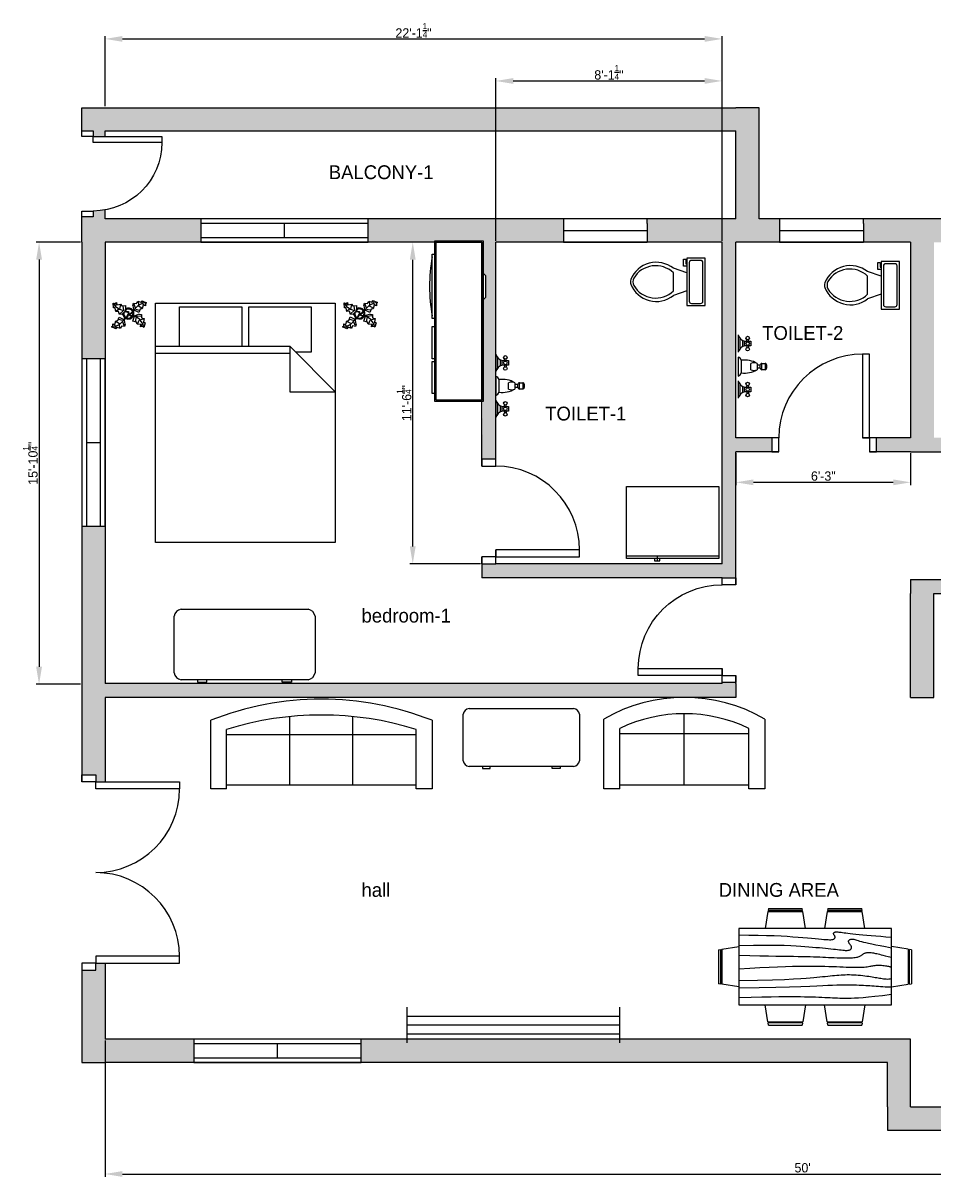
# Model space of a CAD drawing. Header units: feet. Extents: x 2469 to 3257, y 2049 to 2546.
# Drawn here: x 2468.7 to 2860.4, y 2049.4 to 2545.8 of the extents above; entities that cross this region are included whole.
import ezdxf

# ---------------------------------------------------------------- set-up
doc = ezdxf.new("R2010")
doc.units = ezdxf.units.FT
for name, color, linetype in [('BLOCK', 130, 'Continuous'), ('DOOR', 100, 'Continuous'), ('HATCHES', 165, 'Continuous'), ('TEXT', 51, 'Continuous'), ('WINDOW', 10, 'Continuous')]:
    doc.layers.add(name, color=color, linetype=linetype)
doc.styles.get("Standard").update_dxf_attribs({"font": 'bgothm.ttf'})
doc.dimstyles.new('meow', dxfattribs={"dimtxt": 4, "dimasz": 7.5, "dimexe": 1.25, "dimexo": 0.625, "dimtad": 1, "dimlunit": 4, "dimtxsty": 'Standard', "dimcen": 3.75, "dimadec": 0, "dimazin": 0, "dimtfac": 0.65, "dimtmove": 0, "dimatfit": 3, "dimfxl": 1, "dimarcsym": 0})

# ---------------------------------------------------------------- blocks, each defined once
blk = doc.blocks.new('door1')
at = {"layer": 'DOOR'}
for points in [[(-6, 6), (-3, 6), (-3, 42), (-6, 42)], [(-45, 0), (-42, 0), (-42, 6), (-45, 6)], [(-3, 0), (0, 0), (0, 6), (-3, 6)]]:
    blk.add_lwpolyline(points, close=True, dxfattribs=at)
blk.add_arc((-6, 6), 36, 90, 180, dxfattribs=at)
blk = doc.blocks.new('door2')
at = {"layer": 'DOOR'}
for points in [[(-78, 6), (-81, 6), (-81, 42), (-78, 42)], [(-6, 6), (-3, 6), (-3, 42), (-6, 42)], [(-81, 0), (-84, 0), (-84, 6), (-81, 6)], [(-3, 0), (0, 0), (0, 6), (-3, 6)]]:
    blk.add_lwpolyline(points, close=True, dxfattribs=at)
for centre, start, end in [((-78, 6), 0, 90), ((-6, 6), 90, 180)]:
    blk.add_arc(centre, 36, start, end, dxfattribs=at)
blk = doc.blocks.new('window2')
at = {"layer": 'WINDOW'}
for p, q in [((0, 10), (-72, 10)), ((-72, 10), (-72, 0)), ((0, 0), (0, 10)), ((0, 8), (-72, 8)), ((-36, 2), (-36, 8)), ((-72, 2), (0, 2)), ((-72, 0), (0, 0))]:
    blk.add_line(p, q, dxfattribs=at)
blk = doc.blocks.new('Sofa - Roundback Loveseat 5 ft.')
at = {"linetype": 'Continuous'}
for p, q in [((0, -32.44198), (0, -5.99998)), ((-24, -33.99998), (-24, -11.46958)), ((24.00004, -33.99998), (24.00004, -11.46958)), ((-23.9998, -13.38178), (23.99986, -13.38178)), ((-24, -32.44198), (24.00004, -32.44198))]:
    blk.add_line(p, q, dxfattribs=at)
for points in [[(-24, -33.99998), (-30, -33.99998), (-30, -7.99998)], [(30.00004, -7.99998), (30.00004, -33.99998), (24.00004, -33.99998)]]:
    blk.add_lwpolyline(points, dxfattribs=at)
for centre, radius, start, end in [((0, -60.24998), 60.24998, 60.13715, 119.8628), ((0, -61.38438), 55.38444, 64.32083, 115.6792)]:
    blk.add_arc(centre, radius, start, end, dxfattribs=at)
blk = doc.blocks.new('Sofa - Roundback 7 ft.')
at = {"linetype": 'Continuous'}
for p, q in [((-12.00002, -32.4421), (-12.00003, -6.5971)), ((11.99997, -32.4421), (11.99998, -6.5971)), ((-36.000027, -34), (-36.000027, -11.4696)), ((35.99998, -34), (35.99998, -11.4696)), ((-35.999844, -13.3819), (35.9998, -13.3819)), ((-36.000027, -32.4421), (35.99998, -32.4421))]:
    blk.add_line(p, q, dxfattribs=at)
for points in [[(-36.000027, -34), (-42.000027, -34), (-42.000027, -8)], [(41.99998, -8), (41.99998, -34), (35.99998, -34)]]:
    blk.add_lwpolyline(points, dxfattribs=at)
for centre, radius, start, end in [((0, -114.25), 114.25, 68.43141, 111.5686), ((-0.00001, -127.1968), 121.1968, 72.72033, 107.2797)]:
    blk.add_arc(centre, radius, start, end, dxfattribs=at)
blk = doc.blocks.new('Bed - Queen')
at = {"linetype": 'Continuous'}
for p, q in [((0, -80.00003), (0, 0)), ((0, 0), (59.99999, 0)), ((59.99999, 0), (59.99999, -80.00003)), ((7.99999, -1.2), (28.79998, -1.2)), ((7.99999, -14.4), (7.99999, -1.2)), ((28.79998, -1.2), (28.79998, -14.4)), ((31.19999, -1.2), (51.99999, -1.2)), ((31.19999, -14.4), (31.19999, -1.2)), ((51.99999, -1.2), (51.99999, -16.4)), ((0, -14.4), (44.8, -14.4)), ((59.99999, -29.6), (44.8, -14.4)), ((44.8, -14.4), (44.8, -29.6)), ((44.8, -16.8), (0, -16.8)), ((51.99999, -16.4), (46.79936, -16.4)), ((44.8, -29.6), (59.99999, -29.6)), ((59.99999, -80.00003), (0, -80.00003))]:
    blk.add_line(p, q, dxfattribs=at)
blk = doc.blocks.new('Toilet - top')
for p, q in [((9.5, -6), (9.5, -2)), ((-10, -8.5), (-8, -8.5)), ((-10, -9.5), (-10, -8.5)), ((-7, -9.5), (-10, -9.5)), ((-8, -8.5), (-8, -8)), ((-7, -8), (-7, -9.5)), ((-4, -8), (-6, -14)), ((4, -8), (6, -14)), ((4, -14), (-4, -14))]:
    blk.add_line(p, q)
blk.add_lwpolyline([(10.5, -8), (10.5, 0), (-10.5, 0), (-10.5, -8)], close=True)
for points in [[(-9.5, -2), (-9.5, -6)], [(8.5, -1), (-8.5, -1)], [(-8.5, -7), (8.5, -7)]]:
    blk.add_lwpolyline(points)
for centre, radius, start, end in [((-8.62, -1.88), 0.884, 81.8699, 188.1301), ((8.62, -1.88), 0.884, 351.8699, 98.1301), ((-8.62, -6.12), 0.884, 171.8699, 278.1301), ((8.62, -6.12), 0.884, 261.8699, 8.1301), ((3.52, -21.58), 12.17, 141.4691, 247.9714), ((4.2, -21.82), 11.33, 136.3677, 238.9468), ((-3.52, -21.58), 12.17, 292.0284, 38.5307), ((-4.2, -21.82), 11.33, 301.053, 43.6321), ((0, -27.88), 4, 245.7318, 294.2682), ((0, -29), 4, 254.8605, 285.1395)]:
    blk.add_arc(centre, radius, start, end)
blk = doc.blocks.new('Desk - 30 x 60 in.')
at = {"linetype": 'Continuous'}
for p, q in [((-26.999995, 0), (26.999995, 0)), ((-29.999995, -27), (-29.999995, -3)), ((29.999995, -3), (29.999995, -27)), ((26.999995, -30), (-26.999995, -30)), ((-20.000005, -30), (-20.000005, -31)), ((-20.000005, -31), (-16.000005, -31)), ((-16.000005, -31), (-16.000005, -30)), ((15.999995, -31), (15.999995, -30)), ((19.999995, -31), (15.999995, -31)), ((19.999995, -30), (19.999995, -31))]:
    blk.add_line(p, q, dxfattribs=at)
for centre, start, end in [((-26.499995, -3.5), 98.1301, 171.8699), ((26.499995, -3.5), 8.130102, 81.8699), ((-26.499995, -26.5), 188.1301, 261.8699), ((26.499995, -26.5), 278.1301, 351.8699)]:
    blk.add_arc(centre, 3.535534, start, end, dxfattribs=at)
blk = doc.blocks.new('Faucet - Bathroom front')
for p, q in [((-0.5, 4.25), (0.5, 4.25)), ((0.5, 3.75), (-0.5, 3.75)), ((-0.5, 3), (0.5, 3)), ((0.5, 2), (-0.5, 2)), ((-0.25, 3), (-0.25, 3.5)), ((0.25, 3.5), (0.25, 3)), ((-5, 0), (-2.25, 0)), ((-4.5087, 0.25), (-2.7408, 0.25)), ((-4, 1.625), (-4.25, 1.625)), ((-4, 1.375), (-4.25, 1.375)), ((-3.1442, 0.75), (-4.0979, 0.75)), ((-3.25, 1.625), (-3, 1.625)), ((-3.25, 1.375), (-3, 1.375)), ((-1.5, 0), (1.5, 0)), ((-1, 0.5), (1, 0.5)), ((2.25, 0), (5, 0)), ((2.7413, 0.25), (4.5092, 0.25)), ((3.25, 1.625), (3, 1.625)), ((3.25, 1.375), (3, 1.375)), ((4.1058, 0.75), (3.1521, 0.75)), ((4, 1.625), (4.25, 1.625)), ((4, 1.375), (4.25, 1.375))]:
    blk.add_line(p, q)
for points in [[(-0.5, 3.75), (-0.5, 4.25)], [(-0.25, 4.5), (0.25, 4.5)], [(0.5, 4.25), (0.5, 3.75)], [(0.25, 3.5), (-0.25, 3.5)]]:
    blk.add_lwpolyline(points)
for points in [[(-4, 1), (-4, 2), (-3.25, 2), (-3.25, 1)], [(3.25, 1), (3.25, 2), (4, 2), (4, 1)]]:
    blk.add_lwpolyline(points, close=True)
for centre in [(-4.5, 1.5), (-3.625, 1.5), (-2.75, 1.5), (2.75, 1.5), (3.625, 1.5), (4.5, 1.5)]:
    blk.add_circle(centre, 0.2795)
for centre, radius, start, end in [((-0.2575, 4.2575), 0.2426, 88.22243, 181.7776), ((-0.2575, 3.7425), 0.2426, 178.2224, 271.7776), ((0.2575, 4.2575), 0.2426, 358.2224, 91.77757), ((0.2575, 3.7425), 0.2426, 268.2224, 1.777565), ((3, 1), 4.0311, 150.2551, 187.125), ((0.6413, 2.5), 1.246, 156.3417, 203.6583), ((-3, 1), 4.0311, 352.875, 29.74488), ((-0.6413, 2.5), 1.246, 336.3417, 23.65835), ((-5.375, 1.375), 1.4252, 285.2551, 344.7449), ((-1.875, 1.375), 1.4252, 195.2551, 254.7449), ((-0.7962, -0.2038), 0.7327, 106.1502, 163.8498), ((0.7962, -0.2038), 0.7327, 16.1502, 73.84979), ((1.875, 1.375), 1.4252, 285.2551, 344.7449), ((5.375, 1.375), 1.4252, 195.2551, 254.7449)]:
    blk.add_arc(centre, radius, start, end)
blk = doc.blocks.new('Refrigerator-2 door - 36 in top')
for p, q in [((0, -26.999999), (36, -26.999999)), ((11, -27.999999), (11, -28.999999)), ((11, -28.999999), (13, -28.999999)), ((12, -26.999999), (12, -28.999999)), ((13, -28.999999), (13, -27.999999))]:
    blk.add_line(p, q)
blk.add_lwpolyline([(0, -27.999999), (0, 0), (36, 0), (36, -27.999999)], close=True)
blk = doc.blocks.new('Plant - Rubber or Philodendron')
at = {"linetype": 'Continuous'}
for p, q in [((8.8871, 10.7908), (9.9809, 13.4933)), ((9.9809, 13.4933), (13.3837, 12.301)), ((10.5828, 12.6946), (10.8893, 9.7953)), ((13.3837, 12.301), (14.68, 13.9039)), ((14.5816, 13.2037), (14.3848, 11.8033)), ((14.68, 13.9039), (19.3848, 11.8146)), ((-16.2005, 11.4774), (-13.9899, 8.1064)), ((-16.2005, 11.4774), (-14.8639, 10.7964)), ((-16.0159, 6.3329), (-16.2005, 11.4774)), ((-14.0069, 5.8704), (-16.0159, 6.3329)), ((-15.3434, 6.5514), (-13.9984, 6.9884)), ((-14.8639, 10.7964), (-12.6195, 11.8975)), ((-13.5868, 2.2894), (-14.0069, 5.8704)), ((-13.9899, 8.1064), (-9.5434, 4.7185)), ((-10.6784, 2.491), (-13.5868, 2.2894)), ((-13.3174, 8.325), (-13.0735, 11.0065)), ((-13.1329, 3.1804), (-10.6614, 4.727)), ((-12.6195, 11.8975), (-12.1909, 9.4345)), ((-12.1909, 9.4345), (-8.3829, 10.3)), ((-9.5858, -0.8715), (-10.6784, 2.491)), ((-9.5434, 4.7185), (-4.1917, 2.9888)), ((-9.1318, 0.0195), (-5.9793, 2.9025)), ((-8.8369, 9.409), (-9.0894, 5.6095)), ((-8.3829, 10.3), (-7.0549, 8.501)), ((-7.1228, -0.443), (-3.5248, 2.2131)), ((-7.0549, 8.501), (-3.0284, 8.6941)), ((-4.8529, 4.012), (-5.7184, 7.82)), ((-3.5248, 2.2131), (-3.3011, 2.4355)), ((-3.3011, 2.4355), (-0.5306, 1.7947)), ((-3.0284, 8.6941), (-3.0709, 3.1041)), ((-3.0709, 3.1041), (0.0797, 2.3163)), ((-0.5306, 1.7947), (-0.2255, -0.5527)), ((-0.5306, 1.7947), (-0.5306, 1.7947)), ((0.0797, 2.3163), (0.4866, -0.031)), ((0.4866, -0.031), (2.1141, 0.2298)), ((2.1141, 0.2298), (5.4346, 3.9146)), ((6.1032, 3.6844), (2.8262, -0.031)), ((4.6914, 8.8812), (5.3859, 11.2828)), ((4.6914, 8.8812), (5.5014, 4.4831)), ((5.3859, 11.2828), (8.8871, 10.7908)), ((5.4346, 3.9146), (5.5014, 4.4831)), ((5.9878, 10.4842), (7.1971, 6.3869)), ((11.1089, 1.1958), (6.1032, 3.6844)), ((10.3916, 8.7942), (6.2847, 4.4028)), ((7.7005, 4.8881), (11.5025, 3.9967)), ((15.3859, 11.3055), (10.3916, 8.7942)), ((14.2977, 6.1031), (10.9934, 7.9956)), ((12.7005, 4.8994), (11.1089, 1.1958)), ((14.8995, 5.3044), (12.7005, 4.8994)), ((15.7909, 9.1065), (14.8995, 5.3044)), ((15.2875, 10.6053), (17.5907, 9.2105)), ((19.3848, 11.8146), (15.3859, 11.3055)), ((18.1925, 8.4119), (15.7909, 9.1065)), ((19.3848, 11.8146), (18.1868, 10.9119)), ((18.1868, 10.9119), (18.1925, 8.4119)), ((-16.8157, -10.7754), (-14.4141, -11.4699)), ((-16.8101, -13.2754), (-16.8157, -10.7754)), ((-13.9107, -12.9688), (-16.2139, -11.574)), ((-14.4141, -11.4699), (-13.5228, -7.6679)), ((-14.0091, -13.669), (-9.0148, -11.1577)), ((-13.5228, -7.6679), (-11.3237, -7.2629)), ((-12.921, -8.4665), (-9.6166, -10.359)), ((-11.3237, -7.2629), (-9.7321, -3.5593)), ((-6.3237, -7.2516), (-10.1257, -6.3602)), ((-9.7321, -3.5593), (-4.7264, -6.0479)), ((-7.1228, -0.443), (-9.5858, -0.8715)), ((-9.206, -15.0581), (-9.5126, -12.1588)), ((-9.0148, -11.1577), (-4.9047, -6.8122)), ((-4.611, -12.8477), (-5.8203, -8.7504)), ((-2.019, -3.6148), (-4.7264, -6.0479)), ((-4.1246, -6.8466), (-4.0579, -6.2781)), ((-3.3146, -11.2447), (-4.1246, -6.8466)), ((-4.0579, -6.2781), (-0.9375, -3.1608)), ((-3.3146, -11.2447), (-4.0092, -13.6463)), ((-2.019, -3.6148), (-0.2255, -0.5527)), ((-0.9375, -3.1608), (0.5883, -0.8135)), ((0.5883, -0.8135), (2.2447, -2.0916)), ((2.8262, -0.031), (1.3003, -0.5527)), ((1.3003, -0.5527), (2.4193, -1.4655)), ((2.2447, -2.0916), (6.7108, -2.6626)), ((2.4193, -1.4655), (6.895, -2.1175)), ((4.943, -7.9659), (6.7108, -2.6626)), ((8.8321, -9.0266), (4.943, -7.9659)), ((11.6605, -0.5413), (6.895, -2.1175)), ((12.3677, -6.1981), (7.219, -2.6772)), ((8.125, -4.0768), (7.7715, -7.9659)), ((8.3544, -2.7453), (13.1973, -2.1704)), ((9.5392, -11.1479), (8.8321, -9.0266)), ((13.4283, -11.5015), (9.5392, -11.1479)), ((10.2463, -10.4408), (11.6605, -6.9053)), ((11.6605, -0.5413), (14.1354, -0.8948)), ((15.5496, -10.7943), (12.3677, -6.1981)), ((13.0748, -13.9763), (13.4283, -11.5015)), ((16.2567, -5.8446), (13.4283, -6.5517)), ((14.8425, -10.7943), (13.7819, -13.2692)), ((14.1354, -0.8948), (14.1354, -4.4304)), ((14.1354, -4.4304), (16.9638, -5.1375)), ((16.6103, -14.6834), (15.5496, -10.7943)), ((17.3174, -9.7337), (15.9032, -9.7337)), ((16.9638, -5.1375), (16.2567, -8.673)), ((16.2567, -8.673), (18.0245, -9.7337)), ((18.0245, -9.7337), (16.6103, -14.6834)), ((-18.008, -14.1781), (-16.8101, -13.2754)), ((-18.008, -14.1781), (-14.0091, -13.669)), ((-13.3032, -16.2674), (-18.008, -14.1781)), ((-12.0069, -14.6645), (-13.3032, -16.2674)), ((-13.2048, -15.5672), (-13.008, -14.1668)), ((-8.6042, -15.8568), (-12.0069, -14.6645)), ((-7.5103, -13.1543), (-8.6042, -15.8568)), ((-4.0092, -13.6463), (-7.5103, -13.1543)), ((15.5496, -13.6228), (13.0748, -13.9763)), ((16.6103, -14.6834), (15.5496, -13.6228))]:
    blk.add_line(p, q, dxfattribs=at)
for centre, radius, start, end in [((0.0308, 0.1664), 6, 178.6147, 235.1169), ((0.0308, 0.1664), 5, 168.1647, 238.6725), ((0, 0), 6.1275, 34.37569, 120.1028), ((-0.0601, -0.2075), 5.2461, 33.82192, 124.9414), ((-0.2664, 0.1682), 5.2775, 338.4094, 20.03007), ((-0.098, 0.1364), 6.1288, 341.2017, 26.09184), ((-0.0234, 0.3825), 6.1492, 242.5812, 331.2714), ((-0.1102, 0.4886), 5.2883, 247.3711, 327.472)]:
    blk.add_arc(centre, radius, start, end, dxfattribs=at)
blk = doc.blocks.new('Entertainment Center')
at = {"linetype": 'Continuous'}
for p, q in [((-4, 0), (-5, -1)), ((4, 0), (-4, 0)), ((5, -1), (4, 0)), ((-17, -19), (-17, -1)), ((-17, -1), (43, -1)), ((-16.5, -18.5), (-16.5, -1.5)), ((-16.5, -1.5), (42.5, -1.5)), ((42.5, -1.5), (42.5, -18.5)), ((43, -1), (43, -19)), ((43, -19), (-17, -19)), ((42.5, -18.5), (-16.5, -18.5)), ((-12, -20), (-12, -19)), ((12, -20), (-12, -20)), ((12, -19), (12, -20)), ((15, -20), (15, -19)), ((27, -20), (15, -20)), ((27, -19), (27, -20)), ((28, -20), (28, -19)), ((40, -20), (28, -20)), ((40, -19), (40, -20))]:
    blk.add_line(p, q, dxfattribs=at)
blk.add_arc((0, 40), 61, 259.6111, 280.3889, dxfattribs=at)
blk = doc.blocks.new('Dining Set - 36 x 72 in.')
at = {"linetype": 'Continuous'}
for p, q in [((-22, 27.5), (-22.1562, 26.50042)), ((-22, 27.5), (-6, 27.5)), ((-5.8437, 26.49966), (-6, 27.5)), ((6, 27.5), (5.8438, 26.50042)), ((6, 27.5), (22, 27.5)), ((22.1563, 26.49966), (22, 27.5)), ((-22.2343, 26.00059), (-23.4847, 17.99762)), ((-22.2304, 26), (-5.7608, 26)), ((-5.8416, 26.5), (-22.1534, 26.5)), ((-4.5152, 17.99762), (-5.7655, 25.99926)), ((5.7657, 26.00059), (4.5153, 17.99762)), ((5.7696, 26), (22.2392, 26)), ((22.1584, 26.5), (5.8466, 26.5)), ((23.4848, 17.99762), (22.2345, 25.99926)), ((36, 18), (-36, 18)), ((-36, 18), (-36, -18)), ((36, -18), (36, 18)), ((-45.5, 8), (-44.5004, 8.15617)), ((-45.5, 8), (-45.5, -8)), ((-44.5, -8.15843), (-44.5, 8.15338)), ((-44.0006, 8.23428), (-35.9976, 9.48474)), ((-44, 8.23041), (-44, -8.23915)), ((44.0006, 8.23428), (35.9976, 9.48474)), ((44, 8.23041), (44, -8.23915)), ((44.5, -8.15843), (44.5, 8.15338)), ((45.5, 8), (44.5005, 8.15617)), ((45.5, 8), (45.5, -8)), ((-44.4997, -8.15631), (-45.5, -8)), ((-35.9976, -9.48476), (-43.9993, -8.2345)), ((35.9976, -9.48476), (43.9993, -8.2345)), ((44.4997, -8.15631), (45.5, -8)), ((-36, -18), (36, -18)), ((-22.2343, -26.0006), (-23.4847, -17.99762)), ((-4.5152, -17.99762), (-5.7655, -25.99928)), ((5.7657, -26.0006), (4.5153, -17.99762)), ((23.4848, -17.99762), (22.2345, -25.99928)), ((-22.2304, -26), (-5.7608, -26)), ((-22, -27.5), (-22.1562, -26.50044)), ((-5.8416, -26.5), (-22.1534, -26.5)), ((-5.8437, -26.49967), (-6, -27.5)), ((5.7696, -26), (22.2392, -26)), ((6, -27.5), (5.8438, -26.50044)), ((22.1584, -26.5), (5.8466, -26.5)), ((22.1563, -26.49967), (22, -27.5)), ((-22, -27.5), (-6, -27.5)), ((6, -27.5), (22, -27.5))]:
    blk.add_line(p, q, dxfattribs=at)
for points in [[(-36, 15), (-31.1772, 14.97754), (-26.8079, 14.91406), (-22.8538, 14.81543), (-19.276, 14.6875), (-16.0362, 14.53613), (-13.0957, 14.36718), (-10.4159, 14.18652), (-7.9583, 14), (-5.6904, 13.81315), (-3.6035, 13.63021), (-1.6954, 13.45508), (0.0365, 13.29166), (1.5945, 13.14388), (2.9811, 13.01562), (4.1988, 12.9108), (5.25, 12.83333), (6.1393, 12.78613), (6.8802, 12.76823), (7.4883, 12.77767), (7.9792, 12.8125), (8.3685, 12.87077), (8.6719, 12.95052), (8.9049, 13.0498), (9.0833, 13.16666), (9.2205, 13.29899), (9.3216, 13.44401), (9.3895, 13.59879), (9.4271, 13.76041), (9.4373, 13.92594), (9.4232, 14.09245), (9.3875, 14.257), (9.3333, 14.41666), (9.2638, 14.56917), (9.1836, 14.71484), (9.0975, 14.85465), (9.0104, 14.98958), (8.9272, 15.1206), (8.8529, 15.2487), (8.7922, 15.37483), (8.75, 15.5), (8.7305, 15.62467), (8.7344, 15.74739), (8.7617, 15.86621), (8.8125, 15.97916), (8.8867, 16.08431), (8.9844, 16.17968), (9.1055, 16.26334), (9.25, 16.33333), (9.4189, 16.38802), (9.6172, 16.42708), (9.8506, 16.45052), (10.125, 16.45833), (10.4463, 16.45052), (10.8203, 16.42708), (11.2529, 16.38802), (11.75, 16.33333), (12.3184, 16.26318), (12.9694, 16.17838), (13.7151, 16.07991), (14.5677, 15.96875), (15.5395, 15.84586), (16.6426, 15.71224), (17.8893, 15.56884), (19.2917, 15.41666), (20.859, 15.25667), (22.5879, 15.08984), (24.4721, 14.91715), (26.5052, 14.73958), (28.6809, 14.5581), (30.9929, 14.3737), (33.4347, 14.18733), (36, 14)], [(-36, 10), (-28.9766, 10.14274), (-23.1725, 10.20442), (-18.4241, 10.19775), (-14.5677, 10.13541), (-11.4399, 10.03011), (-8.877, 9.89453), (-6.7154, 9.74137), (-4.7917, 9.58333), (-2.9698, 9.43082), (-1.2246, 9.28515), (0.4415, 9.14534), (2.026, 9.01041), (3.5266, 8.87939), (4.9408, 8.7513), (6.266, 8.62516), (7.5, 8.5), (8.6411, 8.37549), (9.6914, 8.2539), (10.6538, 8.13818), (11.5312, 8.03125), (12.3267, 7.93603), (13.043, 7.85547), (13.6831, 7.79248), (14.25, 7.75), (14.7471, 7.7303), (15.1797, 7.73307), (15.5537, 7.75732), (15.875, 7.80208), (16.1494, 7.86637), (16.3828, 7.94922), (16.5811, 8.04964), (16.75, 8.16666), (16.8944, 8.29915), (17.0143, 8.44531), (17.1089, 8.60319), (17.1771, 8.77083), (17.218, 8.94629), (17.2305, 9.1276), (17.2137, 9.31282), (17.1667, 9.5), (17.0895, 9.6875), (16.987, 9.875), (16.8649, 10.0625), (16.7292, 10.25), (16.5856, 10.4375), (16.4401, 10.625), (16.2985, 10.8125), (16.1667, 11), (16.05, 11.18733), (15.9518, 11.3737), (15.8752, 11.5581), (15.8229, 11.73958), (15.798, 11.91715), (15.8034, 12.08984), (15.842, 12.25667), (15.9167, 12.41666), (16.0295, 12.56836), (16.1784, 12.70833), (16.3605, 12.83268), (16.5729, 12.9375), (16.8127, 13.01888), (17.0768, 13.07291), (17.3625, 13.0957), (17.6667, 13.08333), (17.9894, 13.03312), (18.3418, 12.94726), (18.7382, 12.82918), (19.1927, 12.68229), (19.7195, 12.51001), (20.3327, 12.31575), (21.0465, 12.10294), (21.875, 11.875), (22.8357, 11.63354), (23.959, 11.37304), (25.2786, 11.08618), (26.8282, 10.76562), (28.6414, 10.40405), (30.752, 9.99414), (33.1936, 9.52856), (36, 9)], [(-36, 5.5), (-30.7157, 5.3348), (-26.069, 5.20963), (-21.9946, 5.11767), (-18.4271, 5.05208), (-15.3009, 5.00602), (-12.5508, 4.97265), (-10.1112, 4.94515), (-7.9167, 4.91666), (-5.909, 4.88167), (-4.0586, 4.83984), (-2.3429, 4.79215), (-0.7396, 4.73958), (0.7739, 4.6831), (2.22, 4.6237), (3.6213, 4.56233), (5, 4.5), (6.373, 4.43782), (7.7344, 4.3776), (9.0723, 4.32129), (10.375, 4.27083), (11.6309, 4.22819), (12.8281, 4.19531), (13.9551, 4.17415), (15, 4.16666), (15.954, 4.17448), (16.819, 4.19791), (17.6001, 4.23698), (18.3021, 4.29166), (18.9299, 4.36198), (19.4883, 4.44791), (19.9823, 4.54948), (20.4167, 4.66666), (20.7969, 4.79899), (21.1302, 4.94401), (21.4245, 5.09879), (21.6875, 5.26041), (21.9271, 5.42594), (22.1511, 5.59245), (22.3672, 5.757), (22.5834, 5.91666), (22.8065, 6.06868), (23.0404, 6.21093), (23.2879, 6.34147), (23.5521, 6.45833), (23.8358, 6.55957), (24.142, 6.64323), (24.4735, 6.70735), (24.8334, 6.75), (25.2235, 6.76969), (25.642, 6.76692), (26.0858, 6.74267), (26.5521, 6.69791), (27.0379, 6.63362), (27.5404, 6.55078), (28.0565, 6.45036), (28.5834, 6.33333), (29.1242, 6.19987), (29.7071, 6.04687), (30.3661, 5.87044), (31.1354, 5.66666), (32.0493, 5.43164), (33.142, 5.16146), (34.4475, 4.85221), (36, 4.5)], [(-36, -1), (-30.7915, -0.6591), (-26.0195, -0.38216), (-21.6519, -0.16284), (-17.6563, 0.00521), (-14.0005, 0.12833), (-10.6523, 0.21289), (-7.5796, 0.26522), (-4.75, 0.29166), (-2.134, 0.29793), (0.2878, 0.28711), (2.5317, 0.26163), (4.6146, 0.22396), (6.5529, 0.17651), (8.3633, 0.12174), (10.0623, 0.06209), (11.6667, 0), (13.1899, -0.06201), (14.6341, -0.1211), (15.9982, -0.17432), (17.2813, -0.21875), (18.4823, -0.25147), (19.6003, -0.26953), (20.6343, -0.27002), (21.5834, -0.25), (22.4481, -0.20768), (23.2357, -0.14584), (23.9549, -0.06836), (24.6146, 0.02083), (25.2235, 0.11784), (25.7904, 0.21875), (26.3241, 0.31966), (26.8334, 0.41666), (27.3265, 0.50618), (27.8099, 0.58593), (28.2894, 0.65397), (28.7709, 0.70833), (29.2601, 0.74707), (29.763, 0.76823), (30.2855, 0.76985), (30.8334, 0.75), (31.4088, 0.70784), (31.9994, 0.64713), (32.589, 0.57275), (33.1615, 0.48958), (33.7008, 0.4025), (34.1908, 0.3164), (34.6153, 0.23616), (34.9584, 0.16666), (35.2099, 0.11165), (35.3848, 0.07031), (35.504, 0.04069), (35.5886, 0.02083), (35.6594, 0.00879), (35.7377, 0.0026), (35.8442, 0.00032), (36, 0)], [(-36, -6.5), (-27.1843, -6.31267), (-20.084, -6.1263), (-14.469, -5.9419), (-10.1094, -5.76042), (-6.7752, -5.58285), (-4.2363, -5.41016), (-2.2629, -5.24333), (-0.625, -5.08334), (0.8708, -4.93099), (2.2715, -4.78646), (3.5872, -4.64974), (4.8281, -4.52084), (6.0046, -4.39974), (7.127, -4.28646), (8.2053, -4.18099), (9.25, -4.08334), (10.2705, -3.99382), (11.2734, -3.91407), (12.2647, -3.84603), (13.25, -3.79167), (14.2354, -3.75293), (15.2266, -3.73177), (16.2295, -3.73015), (17.25, -3.75), (18.2912, -3.79248), (19.3451, -3.85547), (20.4009, -3.93604), (21.4479, -4.03125), (22.4754, -4.13819), (23.4727, -4.25391), (24.4289, -4.37549), (25.3334, -4.5), (26.1785, -4.62492), (26.9694, -4.74935), (27.7145, -4.87281), (28.4219, -4.99479), (29.1, -5.11483), (29.7572, -5.23242), (30.4016, -5.34709), (31.0417, -5.45834), (31.6837, -5.56437), (32.3262, -5.65821), (32.9658, -5.73153), (33.599, -5.77604), (34.2224, -5.78345), (34.8327, -5.74545), (35.4264, -5.65373), (36, -5.5)], [(-36, -10), (-26.4022, -9.81299), (-18.4675, -9.62891), (-11.9839, -9.45069), (-6.7396, -9.28125), (-2.5226, -9.12354), (0.8789, -8.98047), (3.6769, -8.85498), (6.0833, -8.75), (8.2767, -8.66765), (10.3021, -8.60677), (12.1712, -8.56543), (13.8958, -8.54167), (15.4876, -8.53353), (16.9583, -8.53907), (18.3197, -8.55632), (19.5834, -8.58334), (20.7616, -8.61841), (21.8685, -8.66081), (22.9188, -8.71004), (23.9271, -8.76563), (24.9081, -8.82707), (25.8763, -8.89388), (26.8465, -8.96558), (27.8334, -9.04167), (28.8474, -9.12118), (29.8828, -9.20117), (30.93, -9.27824), (31.9792, -9.34896), (33.0205, -9.40991), (34.0443, -9.45768), (35.0407, -9.48885), (36, -9.5)], [(-36, -14.5), (-30.0881, -14.33513), (-25.0332, -14.21224), (-20.7312, -14.12647), (-17.0781, -14.07292), (-13.97, -14.04671), (-11.3027, -14.04297), (-8.9724, -14.05681), (-6.875, -14.08334), (-4.9224, -14.11833), (-3.0905, -14.16016), (-1.3709, -14.20785), (0.2448, -14.26042), (1.7647, -14.3169), (3.1973, -14.3763), (4.5507, -14.43767), (5.8333, -14.5), (7.0554, -14.5621), (8.235, -14.62175), (9.3922, -14.67652), (10.5469, -14.72396), (11.7192, -14.76164), (12.929, -14.78711), (14.1965, -14.79794), (15.5417, -14.79167), (16.9933, -14.76424), (18.6152, -14.70508), (20.4804, -14.60197), (22.6615, -14.44271), (25.2312, -14.21509), (28.2624, -13.9069), (31.8277, -13.50594), (36, -13)]]:
    blk.add_lwpolyline(points, dxfattribs=at)
blk = doc.blocks.new('Window - Wood Frame 36 in. Wide plan')
for p, q in [((0, 6), (0, 0)), ((36, 6), (36, 0)), ((0, 4.5), (36, 4.5)), ((0, 3), (36, 3)), ((0, 1.5), (36, 1.5))]:
    blk.add_line(p, q)
blk = doc.blocks.new('*D24')
at = {"layer": 'Defpoints', "color": 0, "transparency": 16777216}
for p in [(2493.93, 2451.55), (2475.55, 2261.37), (2493.93, 2261.37)]:
    blk.add_point(p, dxfattribs=at)
at = {"layer": 'TEXT', "color": 0, "lineweight": -2, "transparency": 16777216}
for p, q in [((2493.3, 2451.55), (2474.3, 2451.55)), ((2475.55, 2444.05), (2475.55, 2268.87)), ((2493.3, 2261.37), (2474.3, 2261.37))]:
    blk.add_line(p, q, dxfattribs=at)
at = {"layer": 'TEXT', "color": 0, "transparency": 16777216}
for points in [[(2474.3, 2444.05), (2476.8, 2444.05), (2475.55, 2451.55)], [(2474.3, 2268.87), (2476.8, 2268.87), (2475.55, 2261.37)]]:
    blk.add_solid(points, dxfattribs=at)
at = {"layer": 'TEXT', "color": 0, "transparency": 16777216, "insert": (2471.82, 2356.46), "char_height": 4, "attachment_point": 5, "rotation": 90}
blk.add_mtext('15\'-10{\\H0.65x;\\S1/4;}"', dxfattribs=at)
blk = doc.blocks.new('*D29')
at = {"layer": 'Defpoints', "color": 0, "transparency": 16777216}
for p in [(2503.93, 2108.67), (3103.93, 2108.67), (3103.93, 2050.67)]:
    blk.add_point(p, dxfattribs=at)
at = {"layer": 'TEXT', "color": 0, "lineweight": -2, "transparency": 16777216}
for p, q in [((2503.93, 2108.05), (2503.93, 2049.42)), ((3103.93, 2108.05), (3103.93, 2049.42)), ((2511.43, 2050.67), (3096.43, 2050.67))]:
    blk.add_line(p, q, dxfattribs=at)
at = {"layer": 'TEXT', "color": 0, "transparency": 16777216}
for points in [[(2511.43, 2051.92), (2511.43, 2049.42), (2503.93, 2050.67)], [(3096.43, 2051.92), (3096.43, 2049.42), (3103.93, 2050.67)]]:
    blk.add_solid(points, dxfattribs=at)
at = {"layer": 'TEXT', "color": 0, "transparency": 16777216, "insert": (2803.93, 2053.32), "char_height": 4, "attachment_point": 5}
blk.add_mtext("50'", dxfattribs=at)
blk = doc.blocks.new('*D32')
at = {"layer": 'Defpoints', "color": 0, "transparency": 16777216}
for p in [(2775.28, 2361.39), (2850.4, 2361.39), (2850.4, 2348.24)]:
    blk.add_point(p, dxfattribs=at)
at = {"layer": 'TEXT', "color": 0, "lineweight": -2, "transparency": 16777216}
for p, q in [((2775.28, 2360.77), (2775.28, 2346.99)), ((2850.4, 2360.77), (2850.4, 2346.99)), ((2782.78, 2348.24), (2842.9, 2348.24))]:
    blk.add_line(p, q, dxfattribs=at)
at = {"layer": 'TEXT', "color": 0, "transparency": 16777216}
for points in [[(2782.78, 2349.49), (2782.78, 2346.99), (2775.28, 2348.24)], [(2842.9, 2349.49), (2842.9, 2346.99), (2850.4, 2348.24)]]:
    blk.add_solid(points, dxfattribs=at)
at = {"layer": 'TEXT', "color": 0, "transparency": 16777216, "insert": (2812.84, 2350.91), "char_height": 4, "attachment_point": 5}
blk.add_mtext('6\'-3"', dxfattribs=at)
blk = doc.blocks.new('*D34')
at = {"layer": 'Defpoints', "color": 0, "transparency": 16777216}
for p in [(2769.28, 2520.91), (2671.98, 2451.55), (2769.28, 2451.55)]:
    blk.add_point(p, dxfattribs=at)
at = {"layer": 'TEXT', "color": 0, "lineweight": -2, "transparency": 16777216}
for p, q in [((2671.98, 2452.17), (2671.98, 2522.16)), ((2769.28, 2452.17), (2769.28, 2522.16)), ((2679.48, 2520.91), (2761.78, 2520.91))]:
    blk.add_line(p, q, dxfattribs=at)
at = {"layer": 'TEXT', "color": 0, "transparency": 16777216}
for points in [[(2679.48, 2522.16), (2679.48, 2519.66), (2671.98, 2520.91)], [(2761.78, 2522.16), (2761.78, 2519.66), (2769.28, 2520.91)]]:
    blk.add_solid(points, dxfattribs=at)
at = {"layer": 'TEXT', "color": 0, "transparency": 16777216, "insert": (2720.63, 2524.61), "char_height": 4, "attachment_point": 5}
blk.add_mtext('8\'-1{\\H0.65x;\\S1/4;}"', dxfattribs=at)
blk = doc.blocks.new('*D36')
at = {"layer": 'Defpoints', "color": 0, "transparency": 16777216}
for p in [(2636.26, 2451.52), (2665.98, 2451.52), (2665.98, 2313.17)]:
    blk.add_point(p, dxfattribs=at)
at = {"layer": 'TEXT', "color": 0, "lineweight": -2, "transparency": 16777216}
for p, q in [((2665.35, 2451.52), (2635.01, 2451.52)), ((2636.26, 2320.67), (2636.26, 2444.02)), ((2665.35, 2313.17), (2635.01, 2313.17))]:
    blk.add_line(p, q, dxfattribs=at)
at = {"layer": 'TEXT', "color": 0, "transparency": 16777216}
for points in [[(2635.01, 2444.02), (2637.51, 2444.02), (2636.26, 2451.52)], [(2635.01, 2320.67), (2637.51, 2320.67), (2636.26, 2313.17)]]:
    blk.add_solid(points, dxfattribs=at)
at = {"layer": 'TEXT', "color": 0, "transparency": 16777216, "insert": (2632.56, 2382.34), "char_height": 4, "attachment_point": 5, "rotation": 90}
blk.add_mtext('11\'-6{\\H0.65x;\\S1/4;}"', dxfattribs=at)
blk = doc.blocks.new('*D37')
at = {"layer": 'Defpoints', "color": 0, "transparency": 16777216}
for p in [(2769.28, 2539), (2503.93, 2509.41), (2769.28, 2509.41)]:
    blk.add_point(p, dxfattribs=at)
at = {"layer": 'TEXT', "color": 0, "lineweight": -2, "transparency": 16777216}
for p, q in [((2503.93, 2510.03), (2503.93, 2540.25)), ((2511.43, 2539), (2761.78, 2539)), ((2769.28, 2510.03), (2769.28, 2540.25))]:
    blk.add_line(p, q, dxfattribs=at)
at = {"layer": 'TEXT', "color": 0, "transparency": 16777216}
for points in [[(2511.43, 2540.25), (2511.43, 2537.75), (2503.93, 2539)], [(2761.78, 2540.25), (2761.78, 2537.75), (2769.28, 2539)]]:
    blk.add_solid(points, dxfattribs=at)
at = {"layer": 'TEXT', "color": 0, "transparency": 16777216, "insert": (2636.6, 2542.69), "char_height": 4, "attachment_point": 5}
blk.add_mtext('22\'-1{\\H0.65x;\\S1/4;}"', dxfattribs=at)

msp = doc.modelspace()

# ---------------------------------------------------------------- hatches: boundary and pattern name
at = {"layer": 'HATCHES'}
h = msp.add_hatch(color=256, dxfattribs=at)
h.dxf.hatch_style = 1
h.paths.add_polyline_path([(2785.278, 2509.41), (2775.278, 2509.41), (2503.925, 2509.41), (2493.925, 2509.41), (2493.925, 2499.41), (2498.846, 2499.41), (2498.846, 2496.949), (2503.925, 2496.949), (2503.925, 2499.41), (2775.278, 2499.41), (2775.278, 2461.545), (2737.072, 2461.545), (2737.072, 2459.545), (2737.072, 2453.545), (2737.072, 2451.545), (2769.278, 2451.545), (2769.278, 2313.168), (2671.977, 2313.168), (2665.977, 2313.168), (2665.977, 2307.168), (2769.278, 2307.168), (2775.278, 2307.168), (2775.278, 2361.392), (2790.727, 2361.392), (2790.727, 2367.392), (2775.278, 2367.392), (2775.278, 2451.545), (2794.062, 2451.545), (2794.062, 2461.545), (2785.278, 2461.545), (2785.278, 2499.41)])
h.paths.add_polyline_path([(2701.072, 2461.545), (2617.105, 2461.545), (2617.105, 2451.545), (2645.817, 2451.545), (2645.817, 2452.095), (2666.553, 2452.095), (2666.553, 2438.271), (2667.705, 2437.118), (2667.705, 2427.902), (2666.553, 2426.75), (2666.553, 2382.973), (2666.039, 2358.168), (2671.977, 2358.168), (2671.977, 2451.545), (2701.072, 2451.545)], flags=17)
h.paths.add_polyline_path([(2545.105, 2461.545), (2503.925, 2461.545), (2503.925, 2465.401, -0.0432428), (2498.846, 2464.961), (2498.846, 2462.501), (2493.925, 2462.501), (2493.925, 2451.545), (2493.925, 2401.358), (2503.925, 2401.358), (2503.925, 2451.545), (2545.105, 2451.545)], flags=17)
h.paths.add_polyline_path([(2503.925, 2329.358), (2493.925, 2329.358), (2493.925, 2222.353), (2499.925, 2222.353), (2499.925, 2219.353), (2503.925, 2219.353), (2503.925, 2255.637), (2775.278, 2255.637), (2775.278, 2262.168), (2769.278, 2262.168), (2769.278, 2261.637), (2503.925, 2261.637)])
h.paths.add_polyline_path([(2870.568, 2461.545), (2830.062, 2461.545), (2830.062, 2459.545), (2830.062, 2453.545), (2830.062, 2451.545), (2850.401, 2451.545), (2850.401, 2367.392), (2835.727, 2367.392), (2835.727, 2361.392), (2850.401, 2361.392), (2934.947, 2361.392), (2934.947, 2406.545), (2928.947, 2406.545), (2928.947, 2367.392), (2860.401, 2367.392), (2860.401, 2451.545), (2870.568, 2451.545)])
h.paths.add_polyline_path([(3113.925, 2509.41), (3103.925, 2509.41), (2922.521, 2509.41), (2912.521, 2509.41), (2912.521, 2499.41), (2912.521, 2461.545), (2906.568, 2461.545), (2906.568, 2459.545), (2906.568, 2453.545), (2906.568, 2451.545), (2928.947, 2451.545), (2934.947, 2451.545), (2941.745, 2451.545), (2947.745, 2451.545), (2947.745, 2457.545), (2950.745, 2457.545), (2950.745, 2461.545), (2922.521, 2461.545), (2922.521, 2499.41), (3103.925, 2499.41), (3103.925, 2461.545), (3080.261, 2461.545), (3080.261, 2451.545), (3103.925, 2451.545), (3103.925, 2422.6), (3113.925, 2422.6), (3113.925, 2461.545), (3113.925, 2499.41)])
h.paths.add_polyline_path([(3113.925, 2350.6), (3103.925, 2350.6), (3103.925, 2306.377), (3079.812, 2306.377), (3079.812, 2305.869), (3076.768, 2305.869), (3076.768, 2304.855), (3064.591, 2304.855), (3064.591, 2305.869), (3063.576, 2305.869), (3063.576, 2304.855), (3051.4, 2304.855), (3051.4, 2305.869), (3048.356, 2305.869), (3048.356, 2304.855), (3047.341, 2304.855, -0.0909091), (3025.017, 2304.855), (3024.002, 2304.855), (3024.002, 2305.869), (3018.929, 2305.869), (2934.947, 2306.377), (2934.947, 2316.392), (2928.947, 2316.392), (2928.947, 2306.377), (2850.401, 2306.377), (2850.401, 2300.377), (2850.401, 2261.637), (2850.401, 2255.637), (2860.401, 2255.637), (2860.401, 2261.637), (2860.401, 2300.377), (2947.745, 2300.377), (2953.745, 2300.377), (3103.925, 2300.377), (3103.925, 2272.653), (3113.925, 2272.653)])
h.paths.add_polyline_path([(3113.925, 2200.653), (3103.925, 2200.653), (3103.925, 2162.031), (2953.745, 2162.031), (2943.95, 2162.031), (2943.877, 2161.85), (2943.362, 2162.031), (2942.27, 2162.031), (2941.991, 2161.685), (2941.214, 2162.031), (2934.947, 2162.031), (2934.947, 2204.824), (2934.146, 2205.624), (2934.14, 2214.056), (2934.947, 2214.866), (2934.947, 2255.377), (2928.947, 2255.377), (2928.947, 2156.355), (2934.947, 2156.355), (2934.947, 2156.031), (2953.745, 2156.031), (3006.341, 2156.031), (3007.383, 2157.072), (3015.717, 2157.072), (3016.758, 2156.031), (3056.344, 2156.031), (3060.178, 2156.031), (3066.178, 2156.031), (3103.925, 2156.031), (3103.925, 2153.169), (3113.925, 2153.169)])
h.paths.add_polyline_path([(3113.925, 2081.169), (3103.925, 2081.169), (3103.925, 2079.545), (3066.178, 2079.545), (3066.178, 2111.031), (3060.178, 2111.031), (3060.178, 2079.545), (3052.687, 2079.545), (2953.745, 2079.545), (2947.745, 2079.545), (2934.947, 2079.545), (2934.947, 2111.355), (2928.947, 2111.355), (2928.947, 2079.545), (2850.401, 2079.545), (2850.401, 2108.674), (2614.131, 2108.674), (2614.131, 2098.674), (2840.401, 2098.674), (2840.401, 2079.545), (2840.401, 2069.545), (2850.401, 2069.545), (3113.925, 2069.545)])
h.paths.add_polyline_path([(2542.131, 2108.674), (2503.925, 2108.674), (2503.925, 2141.353), (2499.925, 2141.353), (2499.925, 2138.353), (2493.925, 2138.353), (2493.925, 2108.674), (2493.925, 2098.674), (2503.925, 2098.674), (2542.131, 2098.674)])

# ---------------------------------------------------------------- linework, layer by layer
for p, q in [((2493.925, 2499.41), (2493.925, 2509.41)), ((2493.925, 2509.41), (2503.925, 2509.41)), ((2503.925, 2509.41), (2775.278, 2509.41)), ((2785.278, 2509.41), (2775.278, 2509.41)), ((2785.278, 2499.41), (2785.278, 2509.41)), ((2493.925, 2496.949), (2493.925, 2499.41)), ((2503.925, 2499.41), (2775.278, 2499.41)), ((2503.925, 2496.949), (2503.925, 2499.41)), ((2775.278, 2461.545), (2775.278, 2499.41)), ((2785.278, 2461.545), (2785.278, 2499.41)), ((2493.925, 2451.545), (2493.925, 2464.961)), ((2503.925, 2461.545), (2503.925, 2465.401)), ((2493.925, 2451.545), (2493.925, 2219.353)), ((2665.977, 2355.168), (2665.977, 2451.545)), ((2671.977, 2355.168), (2671.977, 2451.545)), ((2769.278, 2313.168), (2769.278, 2451.545)), ((2775.278, 2367.392), (2775.278, 2451.545)), ((2850.401, 2451.545), (2850.401, 2367.392)), ((2793.727, 2367.392), (2775.278, 2367.392)), ((2850.401, 2367.392), (2829.727, 2367.392)), ((2775.278, 2304.168), (2775.278, 2361.392)), ((2793.727, 2361.392), (2775.278, 2361.392)), ((2850.401, 2361.392), (2832.727, 2361.392)), ((2850.401, 2361.392), (2934.947, 2361.392)), ((2671.977, 2313.168), (2671.977, 2319.168)), ((2665.977, 2313.168), (2665.977, 2316.168)), ((2665.977, 2313.168), (2665.977, 2307.168)), ((2769.278, 2313.168), (2671.977, 2313.168)), ((2769.278, 2307.168), (2665.977, 2307.168)), ((2769.278, 2304.168), (2769.278, 2307.168)), ((2850.401, 2306.377), (2928.947, 2306.377)), ((2850.401, 2306.377), (2850.401, 2300.377)), ((2850.401, 2261.637), (2850.401, 2300.377)), ((2860.401, 2300.377), (2947.745, 2300.377)), ((2860.401, 2261.637), (2860.401, 2300.377)), ((2769.278, 2261.637), (2769.278, 2268.168)), ((2775.278, 2261.637), (2775.278, 2265.168)), ((2769.278, 2261.637), (2503.925, 2261.637)), ((2775.278, 2261.637), (2775.278, 2255.637)), ((2850.401, 2255.637), (2850.401, 2261.637)), ((2860.401, 2255.637), (2860.401, 2261.637)), ((2775.278, 2255.637), (2503.925, 2255.637)), ((2850.401, 2255.637), (2860.401, 2255.637)), ((2493.925, 2141.353), (2493.925, 2108.674)), ((2493.925, 2108.674), (2493.925, 2098.674)), ((2850.401, 2108.674), (2503.925, 2108.674)), ((2850.401, 2079.545), (2850.401, 2108.674)), ((2493.925, 2098.674), (2503.925, 2098.674)), ((2840.401, 2098.674), (2503.925, 2098.674)), ((2840.401, 2079.545), (2840.401, 2098.674)), ((2840.401, 2079.545), (2840.401, 2069.545)), ((2840.401, 2069.545), (2850.401, 2069.545))]:
    msp.add_line(p, q)
for points in [[(2775.278, 2461.545), (2503.925, 2461.545)], [(2912.521, 2461.545), (2785.278, 2461.545)], [(2850.401, 2069.545), (3113.925, 2069.545), (3113.925, 2461.545)], [(2665.977, 2451.545), (2503.925, 2451.545), (2503.925, 2261.637)], [(2769.278, 2451.545), (2671.977, 2451.545)], [(2850.401, 2451.545), (2775.278, 2451.545)], [(2503.925, 2255.637), (2503.925, 2219.353)], [(2503.925, 2180.354), (2503.925, 2180.352)], [(2503.925, 2141.353), (2503.925, 2108.674)], [(2850.401, 2079.545), (2928.947, 2079.545)]]:
    msp.add_lwpolyline(points)
at = {"layer": 'WINDOW'}
for p, q in [((2737.072, 2461.545), (2701.072, 2461.545)), ((2701.072, 2461.545), (2701.072, 2451.545)), ((2737.072, 2459.545), (2737.072, 2461.545)), ((2737.072, 2459.545), (2737.072, 2453.545)), ((2830.062, 2461.545), (2794.062, 2461.545)), ((2794.062, 2461.545), (2794.062, 2451.545)), ((2830.062, 2459.545), (2830.062, 2461.545)), ((2830.062, 2459.545), (2830.062, 2453.545)), ((2701.072, 2456.545), (2737.072, 2456.545)), ((2737.072, 2453.545), (2737.072, 2451.545)), ((2794.062, 2456.545), (2830.062, 2456.545)), ((2830.062, 2453.545), (2830.062, 2451.545)), ((2701.072, 2451.545), (2737.072, 2451.545)), ((2794.062, 2451.545), (2830.062, 2451.545))]:
    msp.add_line(p, q, dxfattribs=at)

# ---------------------------------------------------------------- block references
at = {"layer": 'BLOCK'}
for name, p, xscale, yscale, zscale, rotation in [('Entertainment Center', (2667.705, 2432.51), 1.1520221052276, 1.1520221052276, 1.1520221052276, 270), ('Toilet - top', (2762.001, 2434.479), 0.9742051904069022, 0.9742051904069022, 0.9742051904069022, 270), ('Toilet - top', (2845.53, 2433.035), 0.9742051904069022, 0.9742051904069022, 0.9742051904069022, 270), ('Faucet - Bathroom front', (2776.202, 2398.045), 2.724027485090607, 2.724027485090607, 2.724027485090607, 270), ('Faucet - Bathroom front', (2671.977, 2389.736), 2.724027485090606, 2.724027485090606, 2.724027485090606, 270.0000055073845)]:
    msp.add_blockref(name, p, dxfattribs=dict(at, xscale=xscale, yscale=yscale, zscale=zscale, rotation=rotation))
for name, p, xscale, yscale, zscale in [('Plant - Rubber or Philodendron', (2513.957, 2420.771), 0.4013324411335494, 0.4013324411335494, 0.4013324411335494), ('Bed - Queen', (2525.642, 2425.337), 1.287704354443317, 1.287704354443317, 1.287704354443317), ('Plant - Rubber or Philodendron', (2613.301, 2420.813), 0.4013324411335494, 0.4013324411335494, 0.4013324411335494), ('Refrigerator-2 door - 36 in top', (2728.129, 2346.451), 1.104201536739996, 1.104201536739996, 1.104201536739996), ('Desk - 30 x 60 in.', (2563.936, 2293.625), 1.010994191586484, 1.010994191586484, 1.010994191586484), ('Sofa - Roundback Loveseat 5 ft.', (2753.043, 2255.637), 1.155346014076599, 1.155346014076599, 1.155346014076599), ('Sofa - Roundback 7 ft.', (2596.957, 2254.927), 1.133028105849171, 1.133028105849171, 1.133028105849171), ('Desk - 30 x 60 in.', (2682.95, 2250.946), 0.8331369915033784, 0.8331369915033784, 0.8331369915033784), ('Dining Set - 36 x 72 in.', (2809.279, 2139.832), 0.9116782612907905, 0.9116782612907905, 0.9116782612907905), ('Window - Wood Frame 36 in. Wide plan', (2633.759, 2107.175), 2.538450024877445, 2.538450024877445, 2.538450024877445)]:
    msp.add_blockref(name, p, dxfattribs=dict(at, xscale=xscale, yscale=yscale, zscale=zscale))
at = {"layer": 'WINDOW', "xscale": -0.8202004896826889, "yscale": 0.8202004896826889, "zscale": 0.8202004896826889, "rotation": 270.0000000000006}
msp.add_blockref('door1', (2493.925, 2499.41), dxfattribs=at)
at = {"layer": 'WINDOW'}
for name, p in [('window2', (2617.105, 2451.545)), ('door1', (2835.727, 2361.392)), ('window2', (2614.131, 2098.674))]:
    msp.add_blockref(name, p, dxfattribs=at)
for name, p, rotation in [('window2', (2493.925, 2329.358), 270), ('door1', (2665.977, 2313.168), 269.9999999999994), ('door2', (2493.925, 2138.353), 270)]:
    msp.add_blockref(name, p, dxfattribs=dict(at, rotation=rotation))
at = {"layer": 'WINDOW', "xscale": -1, "rotation": 90.00000000000159}
msp.add_blockref('door1', (2775.278, 2262.168), dxfattribs=at)

# ---------------------------------------------------------------- texts
at = {"layer": 'TEXT', "attachment_point": 1}
for s, insert, char_height in [('BALCONY-1', (2600.15, 2484.626), 5.9471), ('TOILET-2', (2786.542, 2415.469), 5.9471), ('TOILET-1', (2693.223, 2380.79), 5.9471), ('bedroom-1', (2614.224, 2293.873), 5.9471), ('hall', (2614.224, 2175.862), 5.9471), ('DINING AREA', (2767.848, 2175.862), 5.94706)]:
    msp.add_mtext_dynamic_manual_height_columns(s, width=221.75872, gutter_width=29.735, heights=[0], dxfattribs=dict(at, insert=insert, char_height=char_height))

# ---------------------------------------------------------------- dimensions: what is measured, and where the dimension line sits
at = {"layer": 'TEXT'}
for base, p1, p2, picture, middle in [((2769.278, 2538.995), (2503.925, 2509.41), (2769.278, 2509.41), '*D37', (2636.602, 2542.693)), ((2769.278, 2520.911), (2671.977, 2451.545), (2769.278, 2451.545), '*D34', (2720.628, 2524.609)), ((2850.401, 2348.238), (2775.278, 2361.392), (2850.401, 2361.392), '*D32', (2812.84, 2350.912))]:
    dim = msp.add_linear_dim(base=base, p1=p1, p2=p2, dimstyle='meow', dxfattribs=at)
    dim.commit()
    dim.dimension.update_dxf_attribs({"geometry": picture, "text_midpoint": middle})
dim = msp.add_linear_dim(base=(2475.549, 2261.369), p1=(2493.925, 2451.545), p2=(2493.925, 2261.369), angle=90, dimstyle='meow', dxfattribs=at)
dim.commit()
dim.dimension.update_dxf_attribs({"geometry": '*D24', "text_midpoint": (2475.549, 2356.457), "dimtype": 160})
dim = msp.add_linear_dim(base=(2636.257, 2451.519), p1=(2665.977, 2313.168), p2=(2665.977, 2451.519), angle=90, dimstyle='meow', dxfattribs=at)
dim.commit()
dim.dimension.update_dxf_attribs({"geometry": '*D36', "text_midpoint": (2632.559, 2382.343)})
dim = msp.add_linear_dim(base=(3103.925, 2050.667), p1=(2503.925, 2108.674), p2=(3103.925, 2108.674), dimstyle='meow', dxfattribs=at)
dim.commit()
dim.dimension.update_dxf_attribs({"geometry": '*D29', "text_midpoint": (2803.925, 2050.667), "dimtype": 160})

doc.saveas('drawing.dxf')
